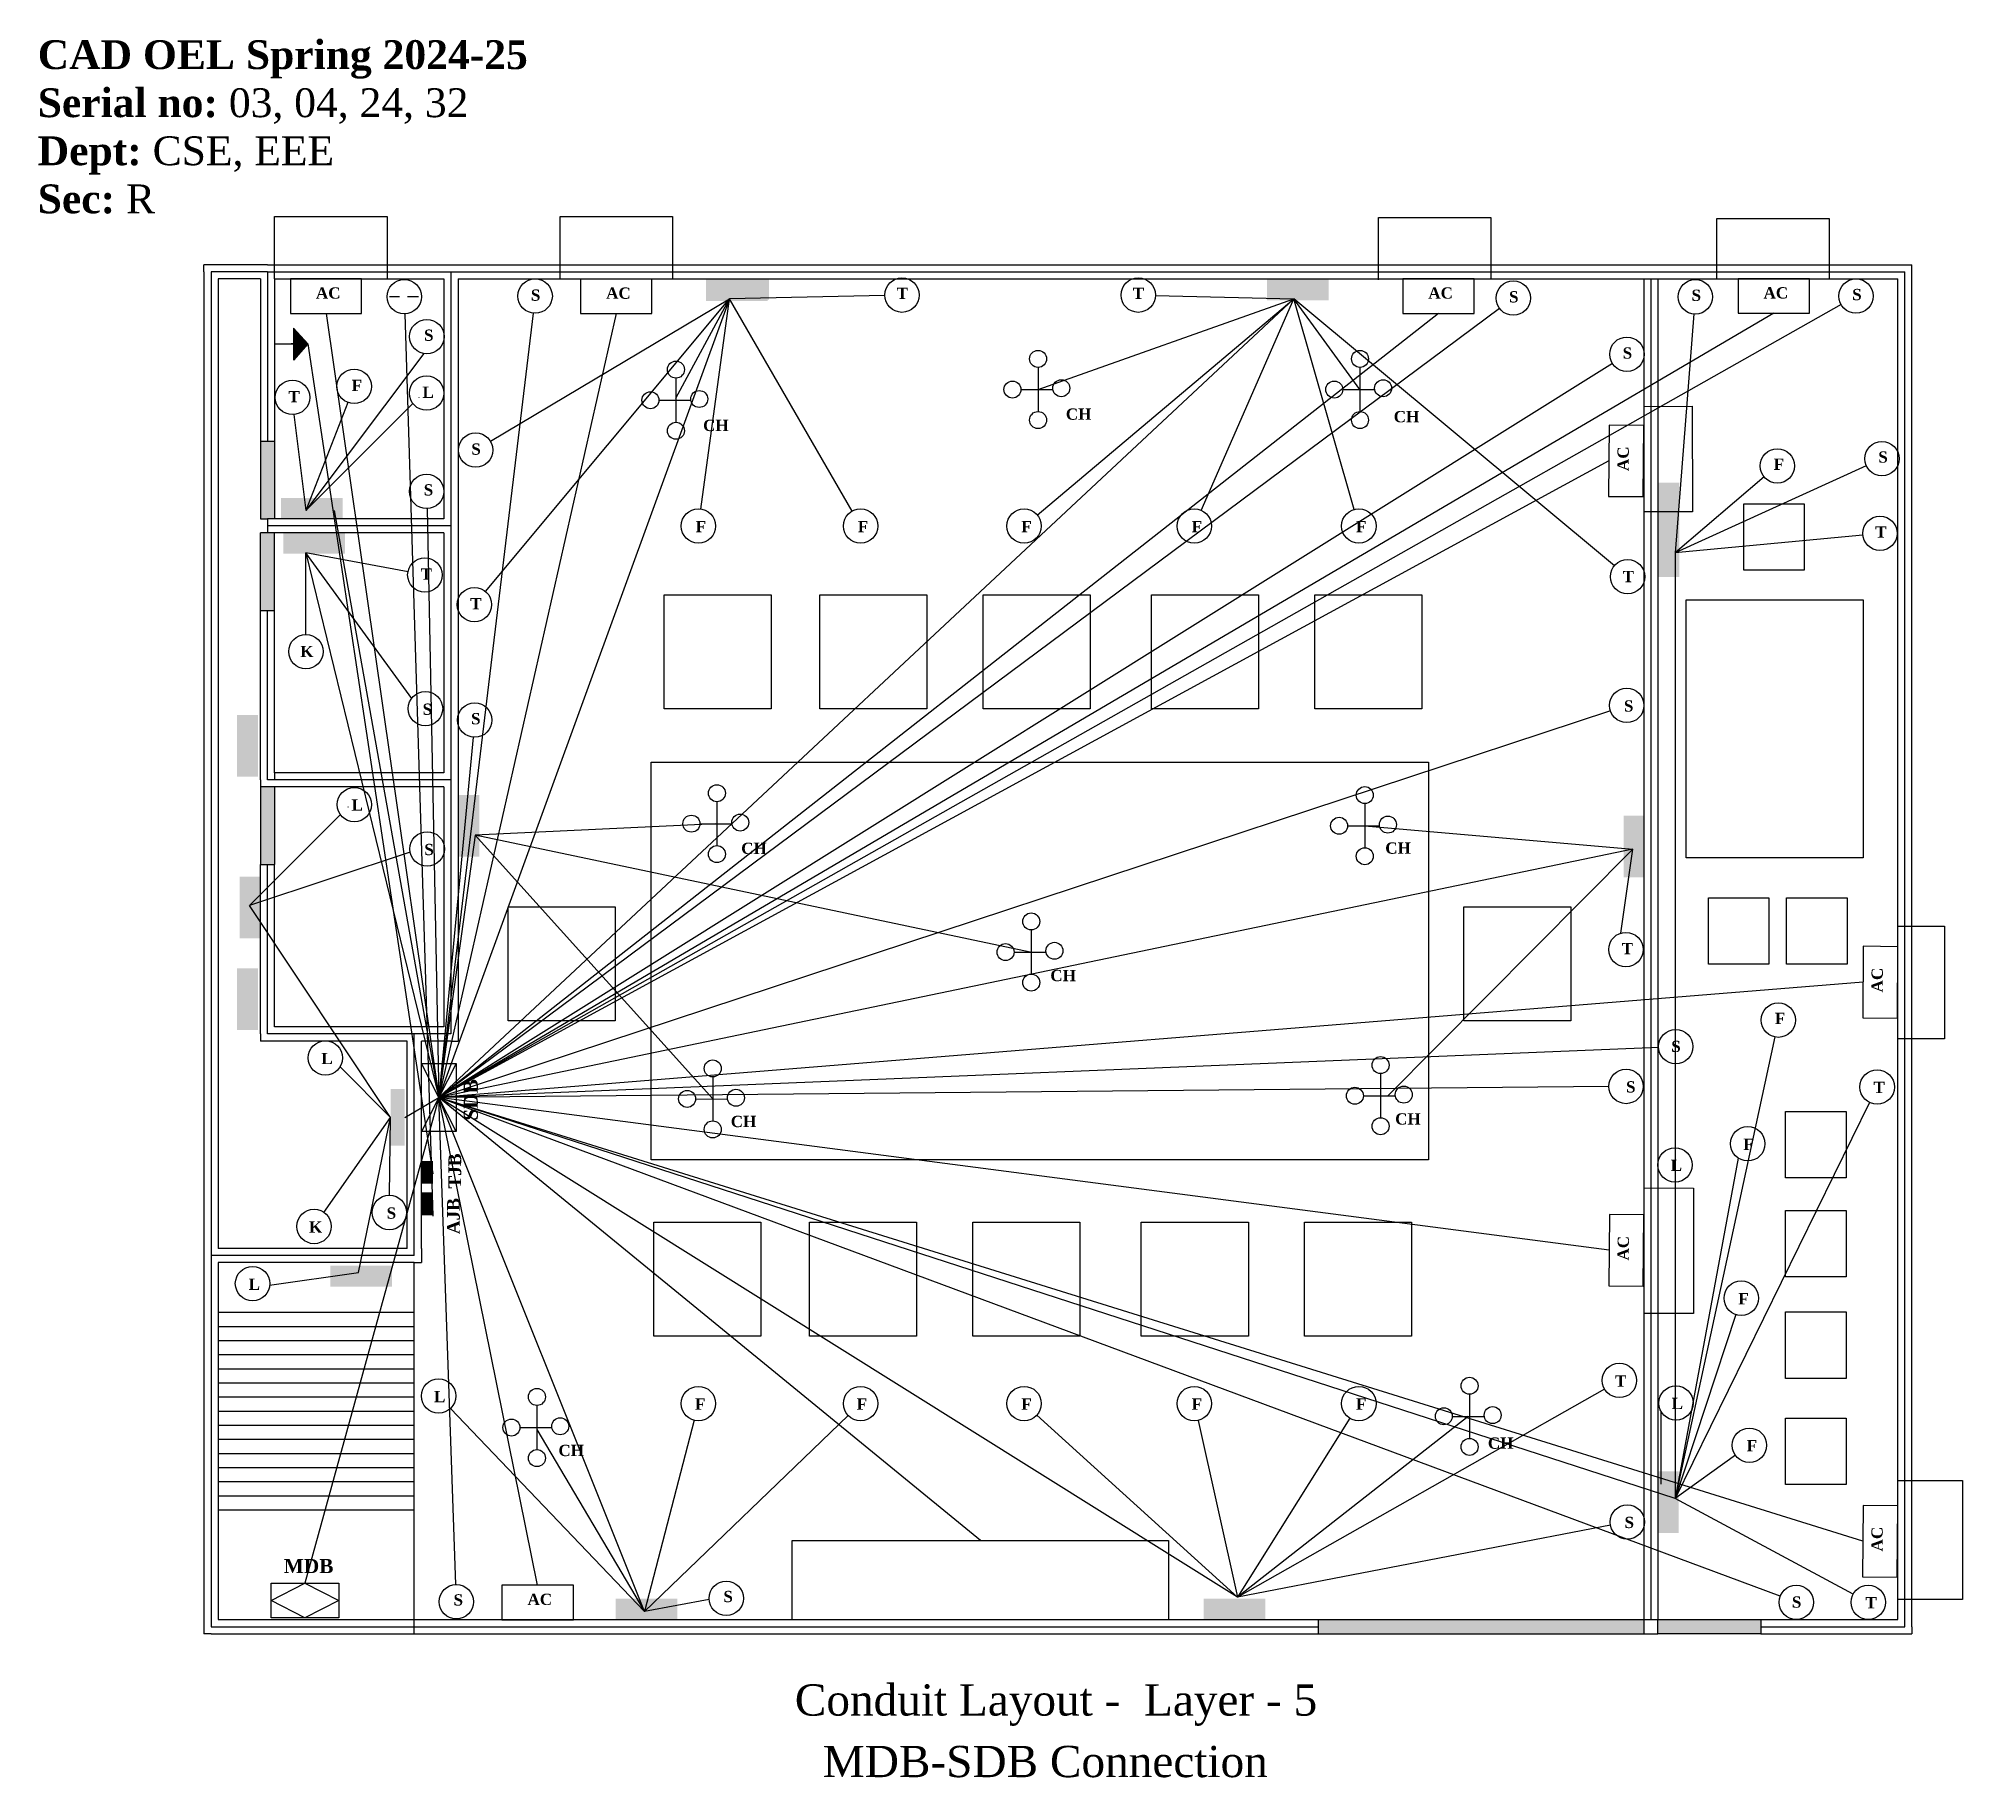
# Model space of a CAD drawing. Header units: inches. Extents: x 1921 to 3284, y 1382 to 2614.
import ezdxf

# ---------------------------------------------------------------- set-up
doc = ezdxf.new("R2010")
doc.units = ezdxf.units.IN

msp = doc.modelspace()

# ---------------------------------------------------------------- hatches: boundary and pattern name
h = msp.add_hatch(color=256)
h.set_gradient(color1=(255, 255, 255), one_color=1, tint=1)
h.paths.add_polyline_path([(2393.5, 2428.5), (2437.2, 2428.5), (2437.2, 2443.5), (2393.5, 2443.5)])
h = msp.add_hatch(color=256)
h.dxf.hatch_style = 1
h.set_gradient(color1=(132, 132, 132), color2=(132, 132, 132), tint=1)
h.paths.add_polyline_path([(2394.6, 2444.3), (2438.2, 2444.3), (2438.2, 2429.3), (2394.6, 2429.3)])
h = msp.add_hatch(color=256)
h.dxf.hatch_style = 1
h.set_gradient(color1=(132, 132, 132), color2=(132, 132, 132), tint=1)
h.paths.add_polyline_path([(2790.9, 2443.8), (2834.6, 2443.8), (2834.6, 2428.9), (2790.9, 2428.9)])
h = msp.add_hatch(color=256)
h.set_gradient(color1=(51, 51, 51), color2=(133, 133, 133), one_color=1, tint=0.52)
h.paths.add_polyline_path([(2101.3, 2398.1), (2111.3, 2398.1), (2101.3, 2409.1)])
h = msp.add_hatch(color=256)
h.set_gradient(color1=(51, 51, 51), color2=(133, 133, 133), one_color=1, tint=0.52)
h.paths.add_polyline_path([(2111.3, 2398.1), (2101.3, 2398.1), (2101.3, 2386.6)])
h = msp.add_hatch(color=256)
h.set_gradient(color1=(208, 47, 11), one_color=1, tint=1)
h.paths.add_polyline_path([(2087.8, 2329.1), (2077.8, 2329.1), (2077.8, 2274.1), (2082.8, 2274.1), (2087.8, 2274.1)])
h = msp.add_hatch(color=256)
h.set_gradient(color1=(38, 217, 217), one_color=1, tint=1)
h.paths.add_polyline_path([(2077.8, 2274.1), (2082.8, 2274.1), (2087.8, 2274.1), (2087.8, 2329.1), (2077.8, 2329.1)])
h = msp.add_hatch(color=256)
h.set_gradient(color1=(255, 255, 255), one_color=1, tint=1)
h.paths.add_polyline_path([(3068.2, 2299.7), (3068.2, 2256), (3083.1, 2256), (3083.1, 2299.7)])
h = msp.add_hatch(color=256)
h.dxf.hatch_style = 1
h.set_gradient(color1=(132, 132, 132), color2=(132, 132, 132), tint=1)
h.paths.add_polyline_path([(2092.3, 2288.8), (2136, 2288.8), (2136, 2273.9), (2092.3, 2273.9)])
h = msp.add_hatch(color=256)
h.dxf.hatch_style = 1
h.set_gradient(color1=(132, 132, 132), color2=(132, 132, 132), tint=1)
h.paths.add_polyline_path([(3083.1, 2276.5), (3083.1, 2232.8), (3068.2, 2232.8), (3068.2, 2276.5)])
h = msp.add_hatch(color=256)
h.set_gradient(color1=(208, 47, 11), one_color=1, tint=1)
h.paths.add_polyline_path([(2087.8, 2264.1), (2077.8, 2264.1), (2077.8, 2209.1), (2087.8, 2209.1)])
h = msp.add_hatch(color=256)
h.set_gradient(color1=(38, 217, 217), one_color=1, tint=1)
h.paths.add_polyline_path([(2087.8, 2264.1), (2077.8, 2264.1), (2077.8, 2209.1), (2087.8, 2209.1)])
h = msp.add_hatch(color=256)
h.dxf.hatch_style = 1
h.set_gradient(color1=(132, 132, 132), color2=(132, 132, 132), tint=1)
h.paths.add_polyline_path([(2094, 2264.3), (2137.7, 2264.3), (2137.7, 2249.4), (2094, 2249.4)])
h = msp.add_hatch(color=256)
h.set_gradient(color1=(255, 255, 255), one_color=1, tint=1)
h.paths.add_polyline_path([(2061.2, 2135), (2061.2, 2091.3), (2076.1, 2091.3), (2076.1, 2135)])
h = msp.add_hatch(color=256)
h.set_gradient(color1=(208, 47, 11), one_color=1, tint=1)
h.paths.add_polyline_path([(2087.8, 2084.1), (2082.8, 2084.1), (2077.8, 2084.1), (2077.8, 2029.1), (2087.8, 2029.1)])
h = msp.add_hatch(color=256)
h.set_gradient(color1=(38, 217, 217), one_color=1, tint=1)
h.paths.add_polyline_path([(2077.8, 2029.1), (2087.8, 2029.1), (2087.8, 2084.1), (2082.8, 2084.1), (2077.8, 2084.1)])
h = msp.add_hatch(color=256)
h.dxf.hatch_style = 1
h.set_gradient(color1=(132, 132, 132), color2=(132, 132, 132), tint=1)
h.paths.add_polyline_path([(2232.8, 2078.5), (2232.8, 2034.8), (2217.8, 2034.8), (2217.8, 2078.5)])
h = msp.add_hatch(color=256)
h.dxf.hatch_style = 1
h.set_gradient(color1=(132, 132, 132), color2=(132, 132, 132), tint=1)
h.paths.add_polyline_path([(3058.6, 2063.8), (3058.6, 2020.1), (3043.7, 2020.1), (3043.7, 2063.8)])
h = msp.add_hatch(color=256)
h.dxf.hatch_style = 1
h.set_gradient(color1=(132, 132, 132), color2=(132, 132, 132), tint=1)
h.paths.add_polyline_path([(2077.9, 2020.6), (2077.9, 1976.9), (2063, 1976.9), (2063, 2020.6)])
h = msp.add_hatch(color=256)
h.set_gradient(color1=(255, 255, 255), one_color=1, tint=1)
h.paths.add_polyline_path([(2061.2, 1955.7), (2061.2, 1912), (2076.1, 1912), (2076.1, 1955.7)])
h = msp.add_hatch(color=256)
h.dxf.hatch_style = 1
h.set_gradient(color1=(132, 132, 132), color2=(132, 132, 132), tint=1)
h.paths.add_polyline_path([(2180, 1870), (2170, 1870), (2170, 1830), (2180, 1830)])
h = msp.add_hatch(color=256)
h.dxf.hatch_style = 1
h.set_gradient(color1=(255, 255, 0), color2=(253, 220, 128), tint=1)
h.paths.add_polyline_path([(2192, 1819.2), (2200, 1819.2), (2200, 1803.1), (2192, 1803.1)])
h = msp.add_hatch(color=256)
h.dxf.hatch_style = 1
h.set_gradient(color1=(0, 255, 255), color2=(0, 255, 255), tint=1)
h.paths.add_polyline_path([(2191.9, 1796.8), (2199.9, 1796.8), (2199.9, 1780.7), (2191.9, 1780.7)])
h = msp.add_hatch(color=256)
h.dxf.hatch_style = 1
h.set_gradient(color1=(132, 132, 132), color2=(132, 132, 132), tint=1)
h.paths.add_polyline_path([(2127.3, 1744.9), (2171, 1744.9), (2171, 1730), (2127.3, 1730)])
h = msp.add_hatch(color=256)
h.dxf.hatch_style = 1
h.set_gradient(color1=(132, 132, 132), color2=(132, 132, 132), tint=1)
h.paths.add_polyline_path([(3082.6, 1599.3), (3082.6, 1555.6), (3067.6, 1555.6), (3067.6, 1599.3)])
h = msp.add_hatch(color=256)
h.dxf.hatch_style = 1
h.set_gradient(color1=(132, 132, 132), color2=(132, 132, 132), tint=1)
h.paths.add_polyline_path([(2329.4, 1508.9), (2373.1, 1508.9), (2373.1, 1494), (2329.4, 1494)])
h = msp.add_hatch(color=256)
h.dxf.hatch_style = 1
h.set_gradient(color1=(132, 132, 132), color2=(132, 132, 132), tint=1)
h.paths.add_polyline_path([(2746, 1509), (2789.7, 1509), (2789.7, 1494.1), (2746, 1494.1)])
h = msp.add_hatch(color=256)
h.set_gradient(color1=(208, 47, 11), one_color=1, tint=1)
h.paths.add_polyline_path([(2827.2, 1494.1), (2827.2, 1484.1), (3057.8, 1484.1), (3057.8, 1494.1)])
h = msp.add_hatch(color=256)
h.set_gradient(color1=(38, 217, 217), one_color=1, tint=1)
h.paths.add_polyline_path([(2827.2, 1494.1), (2827.2, 1484.1), (3057.8, 1484.1), (3057.8, 1494.1)])
h = msp.add_hatch(color=256)
h.set_gradient(color1=(208, 47, 11), one_color=1, tint=1)
h.paths.add_polyline_path([(3140.9, 1484.1), (3140.9, 1494.1), (3067.8, 1494.1), (3067.8, 1484.1)])
h = msp.add_hatch(color=256)
h.set_gradient(color1=(38, 217, 217), one_color=1, tint=1)
h.paths.add_polyline_path([(3140.9, 1484.1), (3140.9, 1494.1), (3067.8, 1494.1), (3067.8, 1484.1)])

# ---------------------------------------------------------------- linework, layer by layer
for p, q in [((2087.8, 2444.1), (2087.8, 2488.3)), ((2087.8, 2488.3), (2167.5, 2488.3)), ((2167.5, 2488.3), (2167.5, 2444.4)), ((2290.2, 2444), (2290.2, 2488.2)), ((2290.2, 2488.2), (2369.8, 2488.2)), ((2369.8, 2488.2), (2369.8, 2444.3)), ((2870, 2443.5), (2870, 2487.7)), ((2870, 2487.7), (2949.6, 2487.7)), ((2949.6, 2487.7), (2949.6, 2443.8)), ((3109.6, 2444.1), (3109.6, 2487)), ((3109.6, 2487), (3189.3, 2487)), ((3189.3, 2487), (3189.3, 2444.1)), ((2037.8, 2449.1), (2037.8, 2454.1)), ((2042.8, 2454.1), (2037.8, 2454.1)), ((2082.8, 2454.1), (2042.8, 2454.1)), ((2082.8, 2454.1), (2212.8, 2454.1)), ((2212.8, 2454.1), (3062.8, 2454.1)), ((3062.8, 2454.1), (3242.8, 2454.1)), ((3242.8, 2454.1), (3247.8, 2454.1)), ((3247.8, 2449.1), (3247.8, 2454.1)), ((2037.8, 2449.1), (2037.8, 2269.1)), ((2077.8, 2444.1), (2047.8, 2444.1)), ((2047.8, 2444.1), (2047.8, 2269.1)), ((2077.8, 2444.1), (2077.8, 2329.1)), ((2087.8, 2444.1), (2207.8, 2444.1)), ((2087.8, 2444.1), (2087.8, 2329.1)), ((2207.8, 2444.1), (2207.8, 2274.1)), ((2217.8, 2444.1), (3062.8, 2444.1)), ((2217.8, 2444.1), (2217.8, 2269.1)), ((3057.8, 2444.1), (3057.8, 1494.1)), ((3062.8, 2444.1), (3237.8, 2444.1)), ((3067.8, 2444.1), (3067.8, 1494.1)), ((3237.8, 1494.1), (3237.8, 2444.1)), ((3247.8, 1489.1), (3247.8, 2449.1)), ((2176.4, 2431.5), (2169.3, 2431.5)), ((2182.1, 2431.6), (2189.8, 2431.6)), ((2237.2, 2222.7), (2410, 2430)), ((2240.7, 2329.1), (2410, 2430)), ((2372.2, 2359.6), (2410, 2430)), ((2389.7, 2281), (2410, 2430)), ((2520.2, 2432.4), (2410, 2430)), ((2496.9, 2279.5), (2410, 2430)), ((2628.1, 2276.8), (2810, 2430)), ((2628.7, 2365.7), (2810, 2430)), ((2711.8, 2432.3), (2810, 2430)), ((2744.3, 2280.1), (2810, 2430)), ((2852.7, 2280.7), (2810, 2430)), ((2856.8, 2365.7), (2810, 2430)), ((3037.1, 2240.8), (2810, 2430)), ((3093.4, 2419.3), (3080, 2250)), ((2111.3, 2398.1), (2101.3, 2409.1)), ((2101.3, 2409.1), (2101.3, 2386.6)), ((2087.8, 2398.1), (2111.3, 2398.1)), ((2111.3, 2398.1), (2099.6, 2398.1)), ((2111.3, 2398.1), (2101.3, 2386.6)), ((2193.5, 2391.3), (2110, 2280)), ((2372.2, 2373.8), (2372.2, 2342.5)), ((2628.7, 2381.4), (2628.7, 2350.1)), ((2856.8, 2381.4), (2856.8, 2350.1)), ((2190, 2360), (2189.9, 2359.9)), ((2616.6, 2365.7), (2639.2, 2365.7)), ((2844.6, 2365.7), (2867.3, 2365.7)), ((2101.5, 2348), (2110, 2280)), ((2139.8, 2356.6), (2110, 2280)), ((2185.8, 2355.8), (2110, 2280)), ((2360.1, 2358.1), (2382.7, 2358.1)), ((3057.8, 2353.7), (3092.1, 2353.9)), ((3092.1, 2353.9), (3092.4, 2279)), ((2077.8, 2329.1), (2087.8, 2329.1)), ((2077.8, 2329.1), (2077.8, 2274.1)), ((2087.8, 2329.1), (2087.8, 2274.1)), ((3215.5, 2311.7), (3080, 2250)), ((3143.2, 2303.8), (3080, 2250)), ((3092.4, 2279), (3057.8, 2279)), ((2037.8, 2269.1), (2037.8, 2089.1)), ((2047.8, 2269.1), (2047.8, 2089.1)), ((2077.8, 2274.1), (2082.8, 2274.1)), ((2077.8, 2209.1), (2077.8, 2264.1)), ((2087.8, 2264.1), (2077.8, 2264.1)), ((2207.8, 2274.1), (2082.8, 2274.1)), ((2082.8, 2274.1), (2082.8, 2264.1)), ((2207.8, 2264.1), (2082.8, 2264.1)), ((2087.8, 2209.1), (2087.8, 2264.1)), ((2207.8, 2264.1), (2207.8, 2094.1)), ((2217.8, 2269.1), (2217.8, 2089.1)), ((2185, 2146.9), (2110, 2250)), ((2110, 2192.2), (2110, 2250)), ((2182.4, 2236.6), (2110, 2250)), ((3213, 2262.6), (3080, 2250)), ((2077.8, 2089.1), (2077.8, 2209.1)), ((2077.8, 2209.1), (2087.8, 2209.1)), ((2087.8, 2094.1), (2087.8, 2209.1)), ((2190, 2140), (2190, 2140)), ((2037.8, 2089.1), (2037.8, 1909.1)), ((2047.8, 2089.1), (2047.8, 1909.1)), ((2077.8, 2089.1), (2077.8, 2084.1)), ((2207.8, 2094.1), (2087.8, 2094.1)), ((2087.8, 2094.1), (2087.8, 2089.1)), ((2217.8, 2089.1), (2217.8, 1909.1)), ((2082.8, 2084.1), (2077.8, 2084.1)), ((2077.8, 2084.1), (2077.8, 2029.1)), ((2207.8, 2084.1), (2082.8, 2084.1)), ((2087.8, 2084.1), (2087.8, 2029.1)), ((2207.8, 2084.1), (2207.8, 1914.1)), ((2401.2, 2073.7), (2401.2, 2042.5)), ((2860.2, 2072.2), (2860.2, 2041)), ((2134.5, 2064.5), (2070, 2000)), ((2140, 2070), (2139.6, 2069.6)), ((2400.4, 2058.1), (2230, 2050)), ((2398.2, 1863.1), (2230, 2050)), ((2623.1, 1967.1), (2230, 2050)), ((2389.1, 2058.1), (2411.7, 2058)), ((2848, 2056.6), (2870.7, 2056.6)), ((2860.2, 2056.6), (3050, 2040)), ((2183.9, 2038), (2070, 2000)), ((2876.6, 1865.3), (3050, 2040)), ((3041.5, 1980.5), (3050, 2040)), ((2077.8, 1909.1), (2077.8, 2029.1)), ((2077.8, 2029.1), (2087.8, 2029.1)), ((2077.8, 2029.1), (2087.8, 2029.1)), ((2087.8, 1914.1), (2087.8, 2029.1)), ((2623.9, 1982.8), (2623.9, 1951.5)), ((3237.8, 1985.4), (3271, 1985.4)), ((3271, 1985.4), (3271, 1905.6)), ((2611.7, 1967.1), (2634.4, 1967.1)), ((2037.8, 1909.1), (2037.8, 1489.1)), ((2047.8, 1909.1), (2047.8, 1757.2)), ((2077.8, 1909.1), (2077.8, 1904.1)), ((2207.8, 1914.1), (2087.8, 1914.1)), ((2217.8, 1909.1), (2217.8, 1904.1)), ((2082.8, 1904.1), (2077.8, 1904.1)), ((2181.8, 1904.1), (2082.8, 1904.1)), ((2181.8, 1757.2), (2181.8, 1904.1)), ((2212.8, 1904.1), (2191.8, 1904.1)), ((2191.8, 1757.2), (2191.8, 1904.1)), ((2212.8, 1904.1), (2217.8, 1904.1)), ((3150.7, 1907), (3080, 1580)), ((3271, 1905.6), (3237.8, 1905.6)), ((2134.2, 1885.8), (2170, 1850)), ((2216.5, 1888.1), (2191.9, 1839.9)), ((2216.5, 1839.9), (2191.9, 1888.1)), ((2398.2, 1878.7), (2398.2, 1847.5)), ((2871.4, 1881), (2871.4, 1849.7)), ((2386.1, 1863.1), (2408.7, 1863)), ((2859.3, 1865.3), (2881.9, 1865.3)), ((3217.8, 1860.6), (3080, 1580)), ((2122.8, 1782.7), (2170, 1850)), ((2169.3, 1794.8), (2170, 1850)), ((3124.7, 1821.2), (3080, 1580)), ((3057.8, 1800), (3093, 1799.8)), ((3080, 1804.2), (3080, 1580)), ((3093, 1799.8), (3093, 1711)), ((2181.8, 1757.2), (2047.8, 1757.2)), ((2186.8, 1747.2), (2047.8, 1747.2)), ((2047.8, 1747.2), (2047.8, 1494.1)), ((2186.8, 1747.2), (2191.8, 1747.2)), ((2191.8, 1757.2), (2191.8, 1747.2)), ((2084.3, 1731), (2147.3, 1740)), ((3093, 1711), (3057.8, 1711)), ((3123.1, 1710.3), (3080, 1580)), ((3030, 1657.5), (2770, 1510)), ((2934.4, 1653.8), (2934.4, 1622.5)), ((2212.4, 1643.8), (2350, 1500)), ((2273.7, 1645.9), (2273.7, 1614.6)), ((2494.2, 1638.8), (2350, 1500)), ((2627.8, 1639), (2770, 1510)), ((2933.5, 1638.1), (2770, 1510)), ((2849.6, 1636.9), (2770, 1510)), ((2922.2, 1638.1), (2944.9, 1638.1)), ((3070, 1641.9), (3070, 1590)), ((2261.6, 1630.2), (2284.2, 1630.2)), ((2273.7, 1628.8), (2350, 1500)), ((2385, 1635.4), (2350, 1500)), ((2742.1, 1635.3), (2770, 1510)), ((3122.8, 1610.7), (3080, 1580)), ((3237.8, 1592.8), (3283.7, 1592.8)), ((3283.7, 1592.8), (3283.7, 1508.5)), ((3206.2, 1512.2), (3080, 1580)), ((3034.2, 1561), (2770, 1510)), ((2454.6, 1494.1), (2454.6, 1550.3)), ((2454.6, 1550.3), (2721.1, 1550.3)), ((2721.1, 1550.3), (2721.1, 1494.1)), ((2085.3, 1519.9), (2133.4, 1519.9)), ((2085.3, 1495.3), (2085.3, 1519.9)), ((2085.3, 1507.6), (2109.3, 1519.9)), ((2109.3, 1519.9), (2133.4, 1507.6)), ((2109.3, 1495.3), (2085.3, 1507.6)), ((2133.4, 1507.6), (2109.3, 1495.3)), ((2395.7, 1508.4), (2350, 1500)), ((3283.7, 1508.5), (3237.8, 1508.5)), ((2037.8, 1489.1), (2037.8, 1484.1)), ((2047.8, 1494.1), (2827.2, 1494.1)), ((2827.2, 1494.1), (2827.2, 1484.1)), ((2827.2, 1494.1), (3057.8, 1494.1)), ((3057.8, 1494.1), (3067.8, 1494.1)), ((3057.8, 1494.1), (3057.8, 1484.1)), ((3067.8, 1484.1), (3067.8, 1494.1)), ((3067.8, 1494.1), (3140.9, 1494.1)), ((3140.9, 1494.1), (3237.8, 1494.1)), ((3140.9, 1494.1), (3140.9, 1484.1)), ((3247.8, 1489.1), (3247.8, 1484.1)), ((2042.8, 1484.1), (2037.8, 1484.1)), ((2042.8, 1484.1), (2827.2, 1484.1)), ((2827.2, 1484.1), (3057.8, 1484.1)), ((3057.8, 1484.1), (3067.8, 1484.1)), ((3140.9, 1484.1), (3067.8, 1484.1)), ((3140.9, 1484.1), (3242.8, 1484.1)), ((3242.8, 1484.1), (3247.8, 1484.1))]:
    msp.add_line(p, q)
at = {"color": 3}
for p, q in [((2082.8, 2449.1), (2042.8, 2449.1)), ((2042.8, 2449.1), (2042.8, 2269.1)), ((2082.8, 2449.1), (2212.8, 2449.1)), ((2082.8, 2449.1), (2082.8, 2329.1)), ((2212.8, 2449.1), (3062.8, 2449.1)), ((2212.8, 2449.1), (2212.8, 2269.1)), ((3062.8, 2449.1), (3242.8, 2449.1)), ((3062.8, 2444.1), (3062.8, 1494.1)), ((3242.8, 1489.1), (3242.8, 2449.1)), ((2042.8, 2269.1), (2042.8, 2089.1)), ((2212.8, 2269.1), (2082.8, 2269.1)), ((2212.8, 2269.1), (2212.8, 2089.1)), ((2082.8, 2089.1), (2082.8, 2209.1)), ((2042.8, 2089.1), (2042.8, 1909.1)), ((2212.8, 2089.1), (2082.8, 2089.1)), ((2212.8, 2089.1), (2212.8, 1909.1)), ((2082.8, 1909.1), (2082.8, 2029.1)), ((2042.8, 1909.1), (2042.8, 1752.2)), ((2212.8, 1909.1), (2082.8, 1909.1)), ((2186.8, 1752.2), (2186.8, 1909.1)), ((2186.8, 1752.2), (2042.8, 1752.2)), ((2042.8, 1752.2), (2042.8, 1489.1)), ((2186.8, 1484.1), (2186.8, 1747.2)), ((2047.8, 1711.9), (2186.8, 1711.9)), ((2047.8, 1701.9), (2186.8, 1701.9)), ((2047.8, 1691.9), (2186.8, 1691.9)), ((2047.8, 1681.9), (2186.8, 1681.9)), ((2047.8, 1671.9), (2186.8, 1671.9)), ((2047.8, 1661.9), (2186.8, 1661.9)), ((2047.8, 1651.9), (2186.8, 1651.9)), ((2047.8, 1641.9), (2186.8, 1641.9)), ((2047.8, 1631.9), (2186.8, 1631.9)), ((2047.8, 1621.9), (2186.8, 1621.9)), ((2047.8, 1611.9), (2186.8, 1611.9)), ((2047.8, 1601.9), (2186.8, 1601.9)), ((2047.8, 1591.9), (2186.8, 1591.9)), ((2047.8, 1581.9), (2186.8, 1581.9)), ((2047.8, 1571.9), (2186.8, 1571.9)), ((2042.8, 1489.1), (2827.2, 1489.1)), ((3140.9, 1489.1), (3242.8, 1489.1))]:
    msp.add_line(p, q, dxfattribs=at)
at = {"color": 1}
for p, q in [((2410, 2430), (2204.2, 1864)), ((2810, 2430), (2204.2, 1864)), ((2130, 2280), (2204.2, 1864)), ((2110, 2250), (2204.2, 1864)), ((3080, 2250), (3080, 1580)), ((2230, 2050), (2204.2, 1864)), ((3050, 2040), (2204.2, 1864)), ((2170, 1850), (2070, 2000)), ((2180, 1850), (2204.2, 1864)), ((2350, 1500), (2204.2, 1864)), ((2770, 1510), (2204.2, 1864)), ((3080, 1580), (2204.2, 1864)), ((2147.3, 1740), (2170, 1850))]:
    msp.add_line(p, q, dxfattribs=at)
at = {"color": 4}
for p in [(2124.3, 2419.6), (3197.6, 2425.9), (2955.6, 2423.2), (2271, 2419.9), (3149.9, 2419.7), (2912.4, 2419.6), (2329.9, 2419.5), (3035.6, 2384.2), (3033.2, 2315.2), (2195.8, 2281.4), (3034.3, 2138.1), (2228.5, 2119.4), (3213.2, 1945.9), (3068.3, 1899.6), (3033.1, 1871.8), (3033.3, 1755.8), (2274.2, 1518.5), (3213.1, 1549.8), (3154.5, 1510.7), (2216.2, 1519), (2587.9, 1550.3)]:
    msp.add_line(p, (2204.2, 1864), dxfattribs=at)
at = {"color": 5}
for p, q in [((2180, 2419.3), (2200, 1780)), ((2111.3, 2398.1), (2200, 1810))]:
    msp.add_line(p, q, dxfattribs=at)
at = {"color": 2, "true_color": 0xf6e400}
msp.add_line((2204.2, 1864), (2109.3, 1519.9), dxfattribs=at)
for points in [[(2149.5, 2444.1), (2099, 2444.1), (2099, 2419.6), (2149.5, 2419.6)], [(2355.1, 2444), (2304.6, 2444), (2304.6, 2419.5), (2355.1, 2419.5)], [(2937.6, 2444.1), (2887.1, 2444.1), (2887.1, 2419.6), (2937.6, 2419.6)], [(3175.2, 2444.2), (3124.7, 2444.2), (3124.7, 2419.7), (3175.2, 2419.7)], [(3033.4, 2340.5), (3032.9, 2290), (3057.4, 2289.8), (3057.9, 2340.3)], [(3128.7, 2284.6), (3171.6, 2284.6), (3171.6, 2237.6), (3128.7, 2237.6)], [(2363.8, 2220.3), (2439.7, 2220.3), (2439.7, 2139.5), (2363.8, 2139.5)], [(2474, 2220.3), (2549.9, 2220.3), (2549.9, 2139.5), (2474, 2139.5)], [(2589.8, 2220.3), (2665.6, 2220.3), (2665.6, 2139.5), (2589.8, 2139.5)], [(2709.2, 2220.3), (2785, 2220.3), (2785, 2139.5), (2709.2, 2139.5)], [(2824.9, 2220.3), (2900.7, 2220.3), (2900.7, 2139.5), (2824.9, 2139.5)], [(3087.9, 2216.7), (3213.4, 2216.7), (3213.4, 2033.8), (3087.9, 2033.8)], [(2354.5, 2101.6), (2905.3, 2101.6), (2905.3, 1820), (2354.5, 1820)], [(3103.6, 2005.6), (3146.5, 2005.6), (3146.5, 1958.6), (3103.6, 1958.6)], [(3159, 2005.6), (3201.9, 2005.6), (3201.9, 1958.6), (3159, 1958.6)], [(2253.2, 1999.2), (2329, 1999.2), (2329, 1918.4), (2253.2, 1918.4)], [(2930.3, 1999.2), (3006.1, 1999.2), (3006.1, 1918.4), (2930.3, 1918.4)], [(3213.4, 1971.2), (3213, 1920.6), (3237.5, 1920.4), (3237.9, 1970.9)], [(2216.5, 1888.1), (2216.5, 1839.9), (2191.9, 1839.9), (2191.9, 1888.1)], [(3158.3, 1854.1), (3201.2, 1854.1), (3201.2, 1807.1), (3158.3, 1807.1)], [(2356.5, 1775.7), (2432.3, 1775.7), (2432.3, 1694.9), (2356.5, 1694.9)], [(2466.7, 1775.7), (2542.5, 1775.7), (2542.5, 1694.9), (2466.7, 1694.9)], [(2582.4, 1775.7), (2658.3, 1775.7), (2658.3, 1694.9), (2582.4, 1694.9)], [(2701.8, 1775.7), (2777.7, 1775.7), (2777.7, 1694.9), (2701.8, 1694.9)], [(2817.6, 1775.7), (2893.4, 1775.7), (2893.4, 1694.9), (2817.6, 1694.9)], [(3033.5, 1781.1), (3033, 1730.6), (3057.5, 1730.4), (3058, 1780.9)], [(3158.3, 1783.9), (3201.2, 1783.9), (3201.2, 1736.9), (3158.3, 1736.9)], [(3158.3, 1712.1), (3201.2, 1712.1), (3201.2, 1665), (3158.3, 1665)], [(3158.3, 1636.9), (3201.2, 1636.9), (3201.2, 1589.9), (3158.3, 1589.9)], [(3213.3, 1575.1), (3212.8, 1524.5), (3237.3, 1524.3), (3237.8, 1574.8)], [(2085.3, 1519.9), (2133.4, 1519.9), (2133.4, 1495.3), (2085.3, 1495.3)], [(2299.5, 1518.5), (2248.9, 1518.5), (2248.9, 1494), (2299.5, 1494)]]:
    msp.add_lwpolyline(points, close=True)
for centre, radius in [((2179.7, 2431.5), 12.2), ((2272.4, 2431.9), 12.2), ((2532.3, 2432.6), 12.2), ((2699.7, 2432.6), 12.2), ((2965.4, 2430.5), 12.2), ((3094.4, 2431.4), 12.2), ((3208.2, 2431.9), 12.2), ((2195.7, 2403.2), 12.2), ((3045.9, 2390.7), 12.2), ((2372.2, 2379.8), 6.02), ((2628.7, 2387.4), 6.02), ((2856.8, 2387.4), 6.02), ((2100.5, 2360.1), 12.2), ((2144.2, 2367.9), 12.2), ((2195.5, 2363.2), 12.2), ((2645.2, 2366.6), 6.02), ((2873.2, 2366.6), 6.02), ((2354.1, 2358.1), 6.02), ((2388.7, 2359), 6.02), ((2610.6, 2365.7), 6.02), ((2838.6, 2365.7), 6.02), ((2628.7, 2344.1), 6.02), ((2856.8, 2344.1), 6.02), ((2230.3, 2322.8), 12.2), ((2372.2, 2336.5), 6.02), ((3152.5, 2311.6), 12.2), ((3226.6, 2316.7), 12.2), ((2195.5, 2293.5), 12.2), ((2388.1, 2269), 12.2), ((2503, 2269), 12.2), ((2618.8, 2269), 12.2), ((2739.4, 2269), 12.2), ((2856, 2269), 12.2), ((3225.2, 2263.8), 12.2), ((2194.3, 2234.3), 12.2), ((3046.4, 2233.1), 12.2), ((2229.4, 2213.3), 12.2), ((2110, 2180), 12.2), ((3045.8, 2141.9), 12.2), ((2194.7, 2139.6), 12.2), ((2229.6, 2131.5), 12.2), ((2401.2, 2079.7), 6.02), ((2144.3, 2071.6), 12.2), ((2860.2, 2078.3), 6.02), ((2383.1, 2058.1), 6.02), ((2417.7, 2058.9), 6.02), ((2842, 2056.6), 6.02), ((2876.6, 2057.4), 6.02), ((2195.9, 2040.2), 12.2), ((2401.2, 2036.5), 6.02), ((2860.2, 2035), 6.02), ((2623.9, 1988.8), 6.02), ((3045.2, 1968.9), 12.2), ((2605.7, 1967.1), 6.02), ((2640.3, 1968), 6.02), ((2623.9, 1945.5), 6.02), ((3153.2, 1918.9), 12.2), ((3080.5, 1900.1), 12.2), ((2123.8, 1892.1), 12.2), ((2398.2, 1884.7), 6.02), ((2871.4, 1887), 6.02), ((3045.3, 1871.9), 12.2), ((3223.2, 1871.5), 12.2), ((2380.1, 1863.1), 6.02), ((2414.7, 1863.9), 6.02), ((2853.2, 1865.3), 6.02), ((2887.8, 1866.1), 6.02), ((2398.2, 1841.5), 6.02), ((2871.4, 1843.7), 6.02), ((3131.5, 1831.3), 12.2), ((3080, 1816.3), 12.2), ((2169.1, 1782.6), 12.2), ((2115.8, 1772.7), 12.2), ((2072.2, 1732.2), 12.2), ((3126.9, 1721.9), 12.2), ((2204, 1652.6), 12.2), ((2934.4, 1659.8), 6.02), ((3040.6, 1663.6), 12.2), ((2273.7, 1651.9), 6.02), ((2388.1, 1647.2), 12.2), ((2503, 1647.2), 12.2), ((2618.8, 1647.2), 12.2), ((2739.4, 1647.2), 12.2), ((2856, 1647.2), 12.2), ((3080.7, 1647.6), 12.2), ((2255.6, 1630.2), 6.02), ((2290.2, 1631.1), 6.02), ((2916.2, 1638.2), 6.02), ((2950.8, 1639), 6.02), ((2934.4, 1616.5), 6.02), ((3132.7, 1617.7), 12.2), ((2273.7, 1608.6), 6.02), ((3046.2, 1563.3), 12.2), ((2216.6, 1506.8), 12.2), ((2407.8, 1509.2), 12.2), ((3165.9, 1506.4), 12.2), ((3216.9, 1506.4), 12.2)]:
    msp.add_circle(centre, radius)

# ---------------------------------------------------------------- texts
at = {"insert": (1920, 2613.2), "char_height": 20.4314, "attachment_point": 1}
msp.add_mtext('{\\fTimes New Roman|b1|i0|c0|p18;CAD OEL\\fTimes New Roman|b0|i0|c0|p18; \\fTimes New Roman|b1|i0|c0|p18;Spring 2024-25\\PSerial no:\\fTimes New Roman|b0|i0|c0|p18;\\C1; 03, 04, 24, 32\\P\\fTimes New Roman|b1|i0|c0|p18;\\C256;Dept:\\fTimes New Roman|b0|i0|c0|p18; \\C1;CSE, EEE\\P\\fTimes New Roman|b1|i0|c0|p18;\\C256;Sec:\\fTimes New Roman|b0|i0|c0|p18; \\C1;R}', dxfattribs=at)
at = {"attachment_point": 1}
for s, insert, char_height, width in [('{\\fTimes New Roman|b1|i0|c0|p18;AC}', (2117.1, 2438.1), 8, 4.74), ('{\\fTimes New Roman|b1|i0|c0|p18;\\C4;S}', (2269.4, 2436.6), 8, 4.74), ('{\\fTimes New Roman|b1|i0|c0|p18;AC}', (2322.7, 2438), 8, 4.74), ('{\\fTimes New Roman|b1|i0|c0|p18;T}', (2528.5, 2437.9), 8, 4.74), ('{\\fTimes New Roman|b1|i0|c0|p18;T}', (2695.8, 2437.9), 8, 4.74), ('{\\fTimes New Roman|b1|i0|c0|p18;AC}', (2905.2, 2438.1), 8, 4.74), ('{\\fTimes New Roman|b1|i0|c0|p18;\\C4;S}', (2962.4, 2435.4), 8, 4.74), ('{\\fTimes New Roman|b1|i0|c0|p18;S}', (3091.7, 2436.5), 8, 4.74), ('{\\fTimes New Roman|b1|i0|c0|p18;AC}', (3142.7, 2438.2), 8, 4.74), ('{\\fTimes New Roman|b1|i0|c0|p18;\\C4;S}', (3205.5, 2437), 8, 4.74), ('{\\fTimes New Roman|b1|i0|c0|p18;S}', (2193.7, 2408.2), 8, 4.74), ('{\\fTimes New Roman|b1|i0|c0|p18;\\C4;S}', (3042.9, 2395.6), 8, 4.74), ('{\\fTimes New Roman|b1|i0|c0|p18;F}', (2142.4, 2372.6), 8, 4.74), ('{\\fTimes New Roman|b1|i0|c0|p18;T}', (2097.6, 2364.7), 8, 4.74), ('{\\fTimes New Roman|b1|i0|c0|p18;L}', (2192.6, 2367.8), 8, 4.74), ('{\\fTimes New Roman|b1|i0|c0|p18;CH}', (2648.4, 2352.3), 8, 4.74), ('{\\fTimes New Roman|b1|i0|c0|p18;CH}', (2880.7, 2350.5), 8, 4.74), ('{\\fTimes New Roman|b1|i0|c0|p18;CH}', (2391.4, 2344.3), 8, 4.74), ('{\\fTimes New Roman|b1|i0|c0|p18;S}', (2227.2, 2327.5), 8, 4.74), ('{\\fTimes New Roman|b1|i0|c0|p18;S}', (3224, 2321.9), 8, 4.74), ('{\\fTimes New Roman|b1|i0|c0|p18;F}', (3149.9, 2316.8), 8, 4.74), ('{\\fTimes New Roman|b1|i0|c0|p18;\\C4;S}', (2193.5, 2298.6), 8, 4.74), ('{\\fTimes New Roman|b1|i0|c0|p18;F}', (2386.1, 2272.6), 8, 4.74), ('{\\fTimes New Roman|b1|i0|c0|p18;F}', (2501, 2272.6), 8, 4.74), ('{\\fTimes New Roman|b1|i0|c0|p18;F}', (2616.8, 2272.6), 8, 4.74), ('{\\fTimes New Roman|b1|i0|c0|p18;F}', (2737.5, 2272.6), 8, 4.74), ('{\\fTimes New Roman|b1|i0|c0|p18;F}', (2854, 2272.6), 8, 4.74), ('{\\fTimes New Roman|b1|i0|c0|p18;T}', (3221.8, 2268.8), 8, 4.74), ('{\\fTimes New Roman|b1|i0|c0|p18;T}', (2191.3, 2239), 8, 4.74), ('{\\fTimes New Roman|b1|i0|c0|p18;T}', (3042.9, 2237.2), 8, 4.74), ('{\\fTimes New Roman|b1|i0|c0|p18;T}', (2226.4, 2218), 8, 4.74), ('{\\fTimes New Roman|b1|i0|c0|p18;K}', (2106, 2184.1), 8, 4.74), ('{\\fTimes New Roman|b1|i0|c0|p18;S}', (2192.7, 2143.2), 8, 4.74), ('{\\fTimes New Roman|b1|i0|c0|p18;\\C4;S}', (3043.8, 2145.5), 8, 4.74), ('{\\fTimes New Roman|b1|i0|c0|p18;\\C4;S}', (2227, 2136.5), 8, 4.74), ('{\\fTimes New Roman|b1|i0|c0|p18;L}', (2142.3, 2075.3), 8, 4.74), ('{\\fTimes New Roman|b1|i0|c0|p18;CH}', (2418.4, 2044.6), 8, 4.74), ('{\\fTimes New Roman|b1|i0|c0|p18;CH}', (2874.7, 2044.8), 8, 4.74), ('{\\fTimes New Roman|b1|i0|c0|p18;S}', (2193.9, 2043.8), 8, 4.74), ('{\\fTimes New Roman|b1|i0|c0|p18;T}', (3042.2, 1973.6), 8, 4.74), ('{\\fTimes New Roman|b1|i0|c0|p18;CH}', (2637.4, 1954.5), 8, 4.74), ('{\\fTimes New Roman|b1|i0|c0|p18;F}', (3150.7, 1924.1), 8, 4.74), ('{\\fTimes New Roman|b1|i0|c0|p18;L}', (2121, 1895.7), 8, 4.74), ('{\\fTimes New Roman|b1|i0|c0|p18;\\C4;S}', (3077.3, 1904.3), 8, 4.74), ('{\\fTimes New Roman|b1|i0|c0|p18;\\C4;S}', (3045.3, 1875.6), 8, 2.748), ('{\\fTimes New Roman|b1|i0|c0|p18;T}', (3220.6, 1875.2), 8, 4.74), ('{\\fTimes New Roman|b1|i0|c0|p18;CH}', (2411, 1851.1), 8, 4.74), ('{\\fTimes New Roman|b1|i0|c0|p18;CH}', (2881.7, 1852.9), 8, 4.74), ('{\\fTimes New Roman|b1|i0|c0|p18;F}', (3128.3, 1834.9), 8, 4.74), ('{\\fTimes New Roman|b1|i0|c0|p18;L}', (3076.9, 1820), 8, 4.74), ('{\\fTimes New Roman|b1|i0|c0|p18;S}', (2167.2, 1786.2), 8, 4.74), ('{\\fTimes New Roman|b1|i0|c0|p18;K}', (2112.2, 1776.3), 8, 4.74), ('{\\fTimes New Roman|b1|i0|c0|p18;L}', (2069.4, 1735.8), 8, 4.74), ('{\\fTimes New Roman|b1|i0|c0|p18;F}', (3124.9, 1725.5), 8, 4.74), ('{\\fTimes New Roman|b1|i0|c0|p18;T}', (3037.5, 1667.2), 8, 4.74), ('{\\fTimes New Roman|b1|i0|c0|p18;L}', (2200.8, 1656.2), 8, 4.74), ('{\\fTimes New Roman|b1|i0|c0|p18;F}', (2385.7, 1650.9), 8, 4.74), ('{\\fTimes New Roman|b1|i0|c0|p18;F}', (2500.2, 1650.9), 8, 4.74), ('{\\fTimes New Roman|b1|i0|c0|p18;F}', (2616.8, 1650.9), 8, 4.74), ('{\\fTimes New Roman|b1|i0|c0|p18;F}', (2737.5, 1650.9), 8, 4.74), ('{\\fTimes New Roman|b1|i0|c0|p18;F}', (2854, 1650.9), 8, 4.74), ('{\\fTimes New Roman|b1|i0|c0|p18;L}', (3077.6, 1651.3), 8, 4.74), ('{\\fTimes New Roman|b1|i0|c0|p18;CH}', (2947.4, 1623.2), 8, 4.74), ('{\\fTimes New Roman|b1|i0|c0|p18;CH}', (2288.9, 1618), 8, 4.74), ('{\\fTimes New Roman|b1|i0|c0|p18;F}', (3130.7, 1621.4), 8, 4.74), ('{\\fTimes New Roman|b1|i0|c0|p18;S}', (3044.2, 1567), 8, 4.74), ('{\\fTimes New Roman|b1|i0|c0|p18;S}', (2405.8, 1514.5), 8, 4.74), ('{\\fTimes New Roman|b1|i0|c0|p18;\\C4;S}', (2214.6, 1512.1), 8, 4.74), ('{\\fTimes New Roman|b1|i0|c0|p18;AC}', (2267, 1512.5), 8, 4.74), ('{\\fTimes New Roman|b1|i0|c0|p18;\\C4;S}', (3162.8, 1510.6), 8, 4.74), ('{\\fTimes New Roman|b1|i0|c0|p18;T}', (3214.9, 1510.1), 8, 4.74), ('{\\fTimes New Roman|b0|i0|c0|p18;Conduit Layout -  Layer - 5}', (2456.4, 1448.3), 22.168, 749.849), ('{\\fTimes New Roman|b0|i0|c0|p18;MDB-SDB Connection}', (2476.2, 1404.7), 22.168, 749.849)]:
    msp.add_mtext(s, dxfattribs=dict(at, insert=insert, char_height=char_height, width=width))
for s, insert, char_height, width, attachment_point, rotation in [('{\\fTimes New Roman|b1|i0|c0|p18;AC}', (3039.1, 2308), 8, 4.74, 1, 89.4871), ('{\\fTimes New Roman|b1|i0|c0|p18;AC}', (3219.1, 1938.6), 8, 4.74, 1, 89.4871), ('{\\fTimes New Roman|b1|i0|c0|p18;\\C5;SDB}', (2221.8, 1862.4), 10, 88.872, 2, 90), ('{\\fTimes New Roman|b1|i0|c0|p18;\\C5;TJB}', (2211, 1812), 9.002, 80, 2, 90), ('{\\fTimes New Roman|b1|i0|c0|p18;\\C5;AJB}', (2210, 1780), 9.002, 80, 2, 90), ('{\\fTimes New Roman|b1|i0|c0|p18;AC}', (3039.2, 1748.6), 8, 4.74, 1, 89.4871), ('{\\fTimes New Roman|b1|i0|c0|p18;AC}', (3219, 1542.5), 8, 4.74, 1, 89.4871)]:
    msp.add_mtext(s, dxfattribs=dict(insert=insert, char_height=char_height, width=width, attachment_point=attachment_point, rotation=rotation))
at = {"color": 5, "insert": (2111.9, 1537.1), "char_height": 10, "width": 88.872, "attachment_point": 2}
msp.add_mtext('{\\fTimes New Roman|b1|i0|c0|p18;MDB}', dxfattribs=at)

doc.saveas('drawing.dxf')
